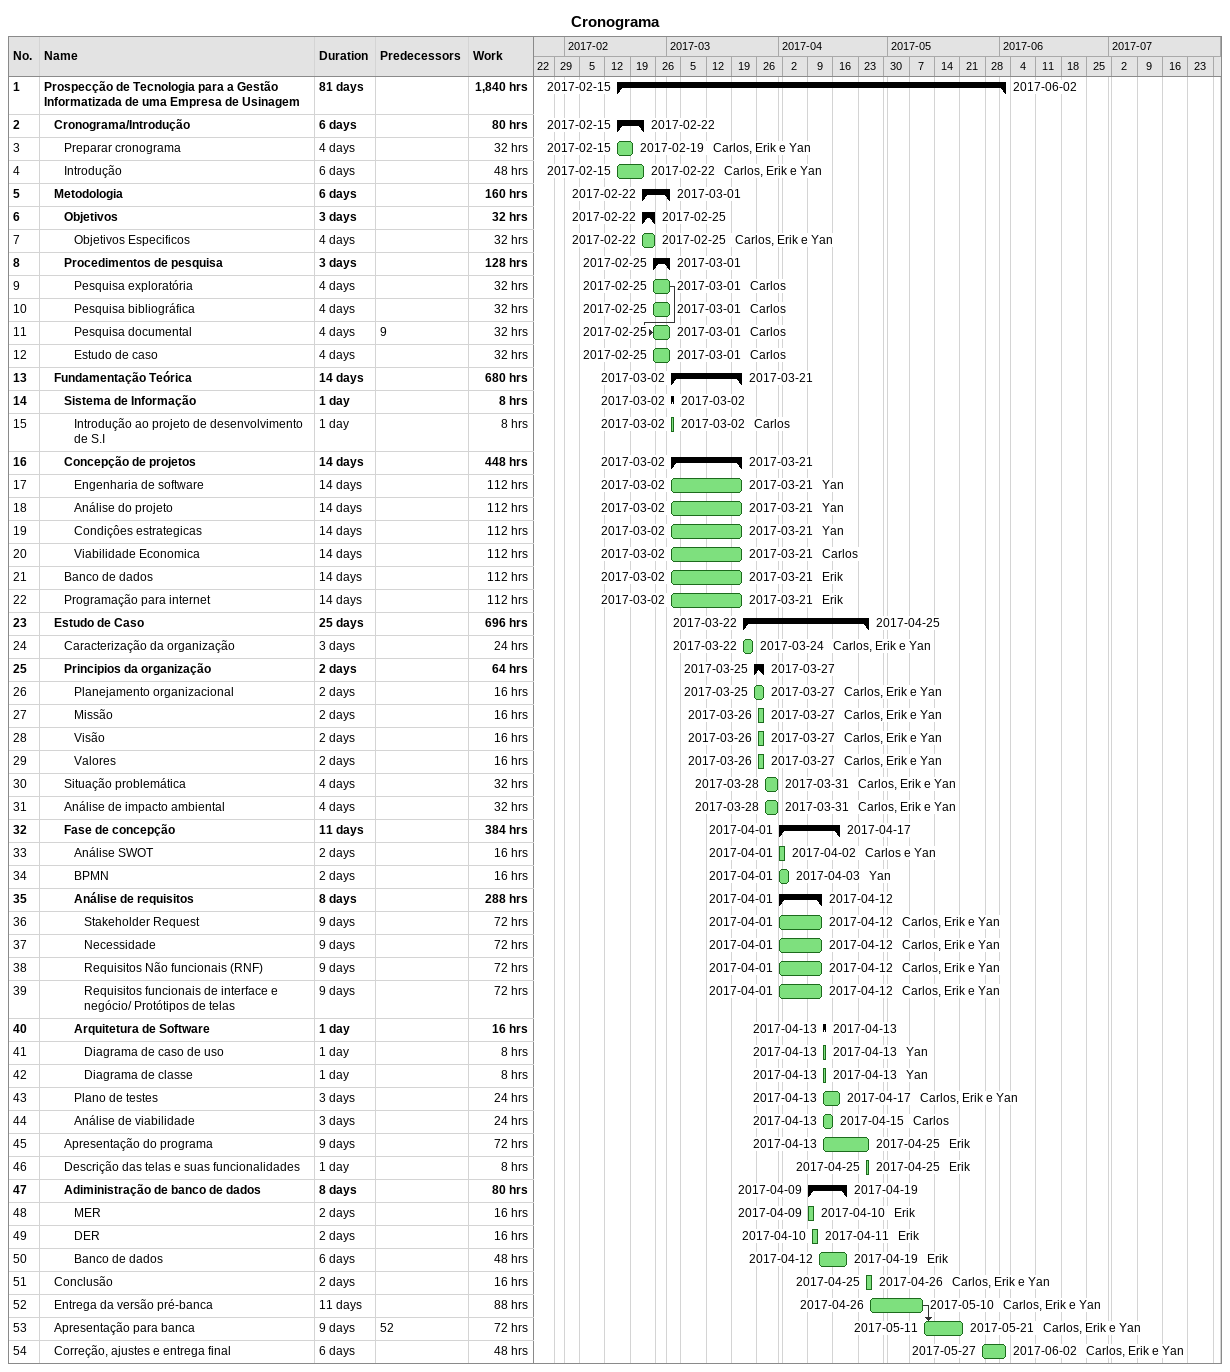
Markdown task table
Cronograma

| ID | Level | Task | Duration | Start | Finish | Predecessors | Resources | Work (h) |
|---|---|---|---|---|---|---|---|---|
| 1 | 1 | **Prospecção de Tecnologia para a Gestão Informatizada de uma Empresa de Usinagem** | 81d | 2017-02-15 | 2017-06-02 |  |  | 1840 |
| 2 | 2 | **Cronograma/Introdução** | 6d | 2017-02-15 | 2017-02-22 |  |  | 80 |
| 3 | 3 | Preparar cronograma | 4d | 2017-02-15 | 2017-02-19 |  | Carlos, Erik e Yan | 32 |
| 4 | 3 | Introdução | 6d | 2017-02-15 | 2017-02-22 |  | Carlos, Erik e Yan | 48 |
| 5 | 2 | **Metodologia** | 6d | 2017-02-22 | 2017-03-01 |  |  | 160 |
| 6 | 3 | **Objetivos** | 3d | 2017-02-22 | 2017-02-25 |  |  | 32 |
| 7 | 4 | Objetivos Especificos | 4d | 2017-02-22 | 2017-02-25 |  | Carlos, Erik e Yan | 32 |
| 8 | 3 | **Procedimentos de pesquisa** | 3d | 2017-02-25 | 2017-03-01 |  |  | 128 |
| 9 | 4 | Pesquisa exploratória | 4d | 2017-02-25 | 2017-03-01 |  | Carlos | 32 |
| 10 | 4 | Pesquisa bibliográfica | 4d | 2017-02-25 | 2017-03-01 |  | Carlos | 32 |
| 11 | 4 | Pesquisa documental | 4d | 2017-02-25 | 2017-03-01 | 9 | Carlos | 32 |
| 12 | 4 | Estudo de caso | 4d | 2017-02-25 | 2017-03-01 |  | Carlos | 32 |
| 13 | 2 | **Fundamentação Teórica** | 14d | 2017-03-02 | 2017-03-21 |  |  | 680 |
| 14 | 3 | **Sistema de Informação** | 1d | 2017-03-02 | 2017-03-02 |  |  | 8 |
| 15 | 4 | Introdução ao projeto de desenvolvimento de S.I | 1d | 2017-03-02 | 2017-03-02 |  | Carlos | 8 |
| 16 | 3 | **Concepção de projetos** | 14d | 2017-03-02 | 2017-03-21 |  |  | 448 |
| 17 | 4 | Engenharia de software | 14d | 2017-03-02 | 2017-03-21 |  | Yan | 112 |
| 18 | 4 | Análise do projeto | 14d | 2017-03-02 | 2017-03-21 |  | Yan | 112 |
| 19 | 4 | Condiçôes estrategicas | 14d | 2017-03-02 | 2017-03-21 |  | Yan | 112 |
| 20 | 4 | Viabilidade Economica | 14d | 2017-03-02 | 2017-03-21 |  | Carlos | 112 |
| 21 | 3 | Banco de dados | 14d | 2017-03-02 | 2017-03-21 |  | Erik | 112 |
| 22 | 3 | Programação para internet | 14d | 2017-03-02 | 2017-03-21 |  | Erik | 112 |
| 23 | 2 | **Estudo de Caso** | 25d | 2017-03-22 | 2017-04-25 |  |  | 696 |
| 24 | 3 | Caracterização da organização | 3d | 2017-03-22 | 2017-03-24 |  | Carlos, Erik e Yan | 24 |
| 25 | 3 | **Principios da organização** | 2d | 2017-03-25 | 2017-03-27 |  |  | 64 |
| 26 | 4 | Planejamento organizacional | 2d | 2017-03-25 | 2017-03-27 |  | Carlos, Erik e Yan | 16 |
| 27 | 4 | Missão | 2d | 2017-03-26 | 2017-03-27 |  | Carlos, Erik e Yan | 16 |
| 28 | 4 | Visão | 2d | 2017-03-26 | 2017-03-27 |  | Carlos, Erik e Yan | 16 |
| 29 | 4 | Valores | 2d | 2017-03-26 | 2017-03-27 |  | Carlos, Erik e Yan | 16 |
| 30 | 3 | Situação problemática | 4d | 2017-03-28 | 2017-03-31 |  | Carlos, Erik e Yan | 32 |
| 31 | 3 | Análise de impacto ambiental | 4d | 2017-03-28 | 2017-03-31 |  | Carlos, Erik e Yan | 32 |
| 32 | 3 | **Fase de concepção** | 11d | 2017-04-01 | 2017-04-17 |  |  | 384 |
| 33 | 4 | Análise SWOT | 2d | 2017-04-01 | 2017-04-02 |  | Carlos e Yan | 16 |
| 34 | 4 | BPMN | 2d | 2017-04-01 | 2017-04-03 |  | Yan | 16 |
| 35 | 4 | **Análise de requisitos** | 8d | 2017-04-01 | 2017-04-12 |  |  | 288 |
| 36 | 5 | Stakeholder Request | 9d | 2017-04-01 | 2017-04-12 |  | Carlos, Erik e Yan | 72 |
| 37 | 5 | Necessidade | 9d | 2017-04-01 | 2017-04-12 |  | Carlos, Erik e Yan | 72 |
| 38 | 5 | Requisitos Não funcionais (RNF) | 9d | 2017-04-01 | 2017-04-12 |  | Carlos, Erik e Yan | 72 |
| 39 | 5 | Requisitos funcionais de interface e negócio/ Protótipos de telas | 9d | 2017-04-01 | 2017-04-12 |  | Carlos, Erik e Yan | 72 |
| 40 | 4 | **Arquitetura de Software** | 1d | 2017-04-13 | 2017-04-13 |  |  | 16 |
| 41 | 5 | Diagrama de caso de uso | 1d | 2017-04-13 | 2017-04-13 |  | Yan | 8 |
| 42 | 5 | Diagrama de classe | 1d | 2017-04-13 | 2017-04-13 |  | Yan | 8 |
| 43 | 4 | Plano de testes | 3d | 2017-04-13 | 2017-04-17 |  | Carlos, Erik e Yan | 24 |
| 44 | 4 | Análise de viabilidade | 3d | 2017-04-13 | 2017-04-15 |  | Carlos | 24 |
| 45 | 3 | Apresentação do programa | 9d | 2017-04-13 | 2017-04-25 |  | Erik | 72 |
| 46 | 3 | Descrição das telas e suas funcionalidades | 1d | 2017-04-25 | 2017-04-25 |  | Erik | 8 |
| 47 | 3 | **Adiministração de banco de dados** | 8d | 2017-04-09 | 2017-04-19 |  |  | 80 |
| 48 | 4 | MER | 2d | 2017-04-09 | 2017-04-10 |  | Erik | 16 |
| 49 | 4 | DER | 2d | 2017-04-10 | 2017-04-11 |  | Erik | 16 |
| 50 | 4 | Banco de dados | 6d | 2017-04-12 | 2017-04-19 |  | Erik | 48 |
| 51 | 2 | Conclusão | 2d | 2017-04-25 | 2017-04-26 |  | Carlos, Erik e Yan | 16 |
| 52 | 2 | Entrega da versão pré-banca | 11d | 2017-04-26 | 2017-05-10 |  | Carlos, Erik e Yan | 88 |
| 53 | 2 | Apresentação para banca | 9d | 2017-05-11 | 2017-05-21 | 52 | Carlos, Erik e Yan | 72 |
| 54 | 2 | Correção, ajustes e entrega final | 6d | 2017-05-27 | 2017-06-02 |  | Carlos, Erik e Yan | 48 |
